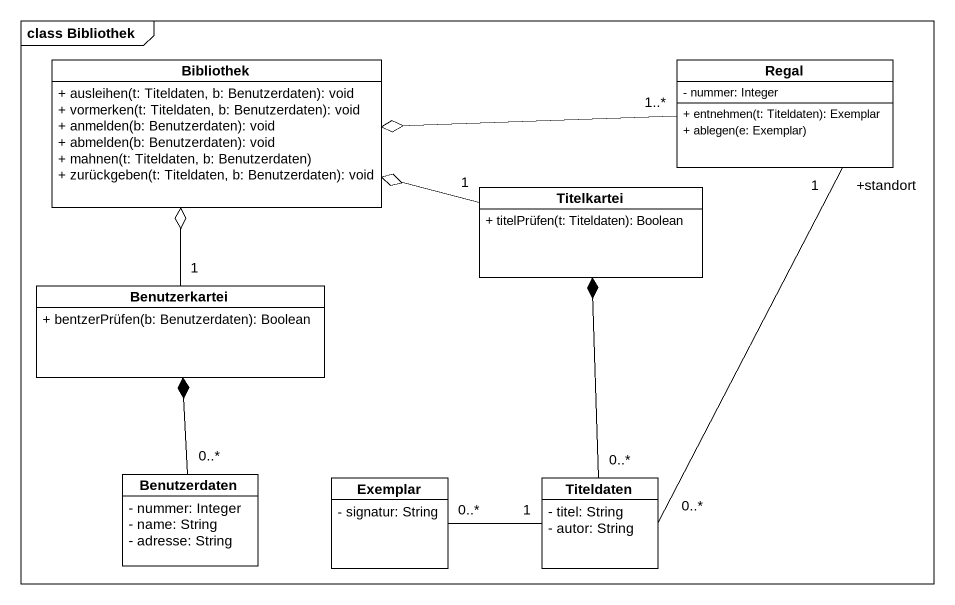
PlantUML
@startuml
mainframe class Bibliothek
hide circle
hide empty members
skinparam classAttributeIconSize 0
class Bibliothek {
  + ausleihen(t: Titeldaten, b: Benutzerdaten): void
  + vormerken(t: Titeldaten, b: Benutzerdaten): void
  + anmelden(b: Benutzerdaten): void
  + abmelden(b: Benutzerdaten): void
  + mahnen(t: Titeldaten, b: Benutzerdaten)
  + zurückgeben(t: Titeldaten, b: Benutzerdaten): void
}
class Regal {
  - nummer: Integer
  + entnehmen(t: Titeldaten): Exemplar
  + ablegen(e: Exemplar)
}
class Titelkartei {
  + titelPrüfen(t: Titeldaten): Boolean
}
class Benutzerkartei {
  + bentzerPrüfen(b: Benutzerdaten): Boolean
}
class Benutzerdaten {
  - nummer: Integer
  - name: String
  - adresse: String
}
class Exemplar {
  - signatur: String
}
class Titeldaten {
  - titel: String
  - autor: String
}
Regal "1..*" -left-o Bibliothek
Titelkartei "1" -left-o Bibliothek
Benutzerkartei "1" -up-o Bibliothek
Benutzerdaten "0..*" -up-* Benutzerkartei
Exemplar "0..*" -right- "1" Titeldaten
Titeldaten "0..*" -up- "+standort\n1" Regal
Titeldaten "0..*" -up-* Titelkartei
@enduml
